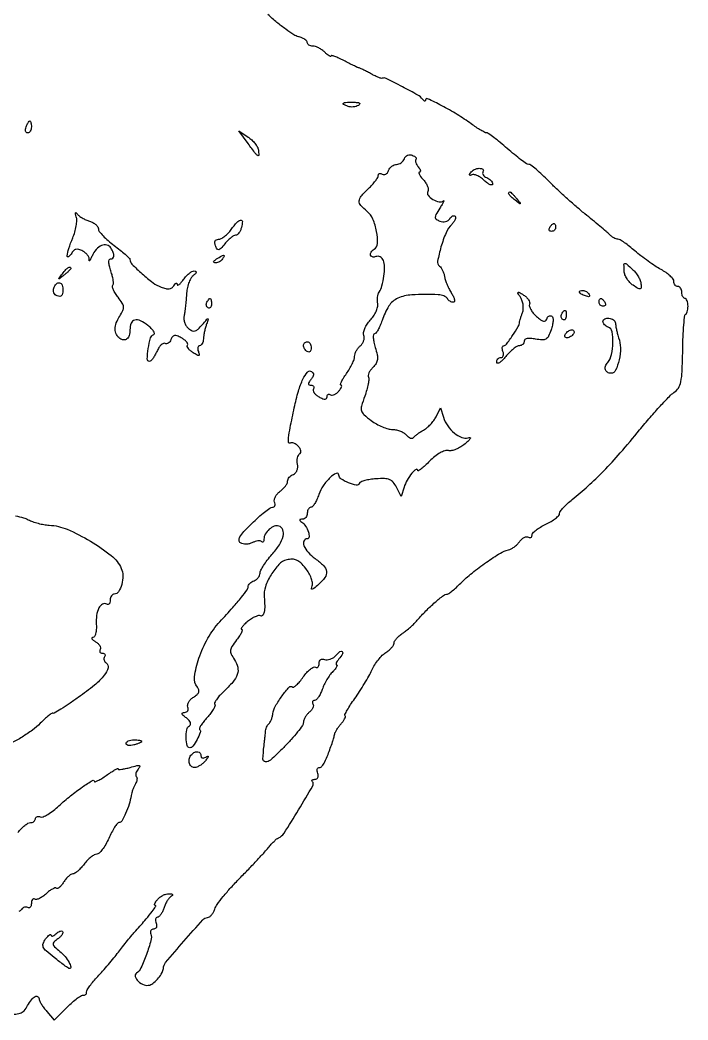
# Model space of a CAD drawing. Extents: x 0 to 363, y 0 to 441.
# Drawn here: x 193.1 to 362.6, y -0.1 to 253.6 of the extents above; entities that cross this region are included whole.
import ezdxf

# ---------------------------------------------------------------- set-up
doc = ezdxf.new("R2010")
doc.units = 0

msp = doc.modelspace()

# ---------------------------------------------------------------- linework, layer by layer
for points in [[(191.643881, 1.457819, 0.082815), (193.147614, 1.662814, 0.135795), (194.145906, 2.303647, 0.059766), (195.053674, 3.600291, -0.043595), (196.010024, 5.06468, -0.105417), (196.997771, 5.888364, -0.295299), (197.670856, 5.828123, -0.230785), (198, 5.15301, 0.119647), (198.111021, 4.695697, 0.020545), (198.556129, 3.913601, 0.021358), (199.168376, 3.020976, 0.017638), (199.893204, 2.123137), (201.786408, -0.059746), (205.079101, 3.220127, -0.015096), (206.39975, 4.458499, -0.021863), (207.643709, 5.4631, -0.018516), (208.703639, 6.186061, -0.218249), (209.185897, 6.25, 0.124097), (209.495835, 6.234175, 0.139528), (209.760857, 6.369861, 0.122361), (209.938358, 6.642665, 0.083524), (210, 7.009102, -0.137027), (210.155393, 7.565471, -0.018515), (210.828002, 8.588204, -0.020213), (211.739367, 9.76446, -0.015781), (212.81873, 10.967734, 0.009062), (214.074216, 12.330074, 0.005374), (215.523644, 13.996959, 0.005377), (216.934194, 15.691373, 0.009218), (218.06873, 17.138095, -0.005086), (219.145679, 18.535006, -0.003676), (220.373314, 20.070938, -0.003713), (221.561589, 21.513389, -0.008063), (222.5, 22.599373, 0.00401), (225.124239, 25.586998, 0.015631), (226.673469, 27.497102, 0.02222), (227.521584, 28.721581, 0.589997), (227.367768, 29, -0.409039), (227.239975, 29.125551, -0.104526), (227.300765, 29.440625, -0.050609), (227.564719, 29.923763, -0.022897), (228, 30.5, -0.056487), (228.596478, 31.072876, -0.043855), (229.357298, 31.554877, -0.045068), (230.158337, 31.881323, -0.076728), (230.872445, 31.984687, -0.02887), (231.526713, 31.940699, -0.214878), (231.786312, 31.782188, -0.356221), (231.766591, 31.55103, -0.054742), (231.384781, 31.234687, 0.079947), (230.907427, 30.796996, 0.030565), (230.390896, 30.054877, 0.029316), (229.918286, 29.165241, 0.031814), (229.567394, 28.25, -0.034224), (229.232407, 27.388677, -0.044982), (228.806751, 26.660938, -0.052214), (228.358851, 26.153828, -0.187912), (227.963997, 26, 0.199971), (227.669198, 25.877186, 0.14285), (227.496589, 25.559375, 0.093714), (227.483553, 25.07457, 0.051648), (227.638374, 24.5, -0.070671), (227.769835, 23.926409, -0.118837), (227.695237, 23.440625, -0.152637), (227.429882, 23.120337, -0.145001), (227.023655, 23, 0.1153), (226.605144, 22.902191, 0.144529), (226.313799, 22.632812, 0.131955), (226.199302, 22.227145, 0.088964), (226.278638, 21.75, -0.155893), (226.332732, 20.107895, -0.018517), (225.195108, 16.59755, -0.019292), (223.796029, 13.18428, -0.138763), (222.656675, 11.840751, 0.336757), (222.347145, 10.935477, 0.129862), (223.119006, 9.753442, 0.093951), (224.601464, 8.851278, 0.168814), (226.008929, 8.816276, 0.101651), (227.075224, 9.415823, 0.042416), (228.230554, 10.604446, 0.042236), (229.156203, 11.951698, 0.117973), (229.473888, 13.045315, -0.164141), (230.045993, 14.506327, -0.004209), (234.695296, 19.948122, -0.003671), (239.476567, 25.369021, -0.200804), (240.682612, 25.943198, 0.142453), (241.183603, 26.115358, 0.06136), (241.711745, 26.59428, 0.053751), (242.185197, 27.280024, 0.04742), (242.525354, 28.079884, -0.081099), (243.098884, 29.211267, -0.012222), (244.65339, 31.233106, -0.013443), (246.628353, 33.545821, -0.011252), (248.842742, 35.893568, 0.003199), (251.128616, 38.240207, 0.003487), (253.318888, 40.549697, 0.003271), (255.166963, 42.551883, 0.017189), (256.136453, 43.692501, -0.016191), (256.828747, 44.510297, -0.017493), (257.555513, 45.260037, -0.017262), (258.220475, 45.856866, -0.076233), (258.669299, 46.128818, 0.153844), (260.108133, 47.335534, 0.006114), (263.765726, 53.229681, 0.004002), (267.409742, 59.376108, 0.340446), (267.278306, 60.38836, -0.14892), (267.154997, 60.619691, -0.260406), (267.220472, 60.820331, -0.140262), (267.492832, 60.957709, -0.047149), (267.940322, 61, 0.127746), (268.389338, 61.116623, 0.158048), (268.682075, 61.431445, 0.128612), (268.769945, 61.915043, 0.07271), (268.638374, 62.5, -0.057534), (268.490837, 63.074287, -0.102393), (268.523655, 63.559375, -0.148441), (268.726051, 63.87769, -0.179314), (269.056136, 64, 0.227442), (269.712422, 64.31482, 0.050249), (270.410887, 65.390659, 0.029257), (271.245531, 67.27522, 0.006997), (272.402351, 70.5, 0.010278), (272.548153, 70.955354, 0.006218), (272.702935, 71.5, 0.006228), (272.843219, 72.044852, 0.010879), (272.943941, 72.5, -0.070172), (273.115302, 72.990441, -0.02172), (273.50452, 73.670713, -0.021248), (274.011133, 74.402382, -0.021869), (274.573441, 75.081152, 0.026256), (275.091221, 75.717447, 0.040687), (275.460719, 76.321151, 0.048433), (275.653771, 76.817243, 0.271308), (275.584581, 77.082085, -0.321551), (275.531278, 77.405834, -0.012166), (276.133577, 78.553282, -0.017887), (276.969966, 79.937671, -0.011149), (278.042984, 81.500934, 0.011545), (279.252269, 83.265715, 0.008619), (280.506217, 85.263928, 0.008723), (281.623019, 87.188768, 0.019569), (282.386751, 88.695417, -0.032968), (283.100032, 90.013773, -0.026419), (284.031007, 91.332624, -0.027141), (285.026568, 92.463682, -0.059197), (285.926167, 93.185963, 0.033212), (286.719846, 93.758164, 0.038336), (287.390812, 94.405765, 0.041848), (287.860021, 95.03225, 0.140714), (288, 95.519788, -0.140358), (288.142599, 96.017765, -0.037997), (288.633223, 96.685401, -0.035333), (289.330591, 97.389861, -0.030281), (290.155653, 98.029241, 0.019685), (291.097023, 98.727353, 0.012259), (292.146423, 99.614807, 0.012297), (293.139827, 100.54228, 0.021727), (293.905653, 101.361591, -0.018124), (296.083315, 103.725241, -0.018505), (298.411887, 105.907969, -0.013914), (300.541931, 107.659711, -0.166623), (301.534717, 108, 0.161539), (301.900579, 108.121369, 0.010863), (302.780781, 108.807813, 0.014726), (303.807398, 109.696524, 0.010454), (304.907221, 110.75, -0.027259), (307.784367, 113.326262, -0.01666), (311.434073, 116.057602, -0.014276), (314.972331, 118.378754, -0.086707), (317, 119.186426, 0.073021), (317.669275, 119.432145, 0.034564), (318.446661, 119.926865, 0.033327), (319.203379, 120.567449, 0.04017), (319.818422, 121.26673, -0.047221), (320.391688, 121.900305, -0.063617), (321.023209, 122.345357, -0.079692), (321.613982, 122.546251, -0.182567), (322.068422, 122.457713, 0.09241), (322.423934, 122.320118, 0.170915), (322.726349, 122.36693, 0.174679), (322.928337, 122.59137, 0.097034), (323, 122.957162, -0.196172), (323.211399, 123.475236, -0.032761), (324.028125, 124.206797, -0.031669), (325.159668, 124.983642, -0.023341), (326.5, 125.701391, 0.023015), (327.841002, 126.418377, 0.031219), (328.974541, 127.192927, 0.032115), (329.795208, 127.921551, 0.195435), (330.009074, 128.435212, -0.158332), (330.19556, 128.99313, -0.023692), (330.95255, 129.921594, -0.024659), (331.985974, 130.964788, -0.019021), (333.208165, 132, 0.018269), (337.196137, 135.367577, 0.015649), (341.145673, 139.190294, 0.013367), (345.390894, 143.805318, 0.00755), (350.299834, 149.611566, -0.006249), (352.997443, 152.819173, -0.007633), (355.602966, 155.748211, -0.006517), (357.857733, 158.142912, -0.052595), (359.01394, 159.111566, 0.106101), (360.120219, 160.25905, 0.087762), (360.752366, 161.838851, 0.041028), (361.077982, 164.461057, 0.006206), (361.232047, 169.75, -0.006002), (361.333915, 173.296748, -0.009966), (361.515238, 176.282813, -0.003934), (361.736683, 178.779941, -0.386276), (361.979028, 179, 0.272518), (362.207301, 179.134398, 0.054704), (362.397411, 179.5875, 0.043992), (362.528427, 180.233689, 0.028036), (362.571429, 181, 0.037431), (362.514011, 181.765916, 0.056229), (362.340625, 182.4125, 0.073811), (362.086681, 182.854291, 0.229337), (361.785714, 183, -0.183844), (361.485777, 183.114141, -0.090503), (361.230804, 183.440625, -0.070378), (361.058014, 183.926023, -0.050408), (361, 184.5, 0.064853), (360.925306, 185.073457, 0.082425), (360.70625, 185.559375, 0.098894), (360.381354, 185.884432, 0.148195), (360, 186, -0.126431), (359.618631, 186.098, -0.10077), (359.29375, 186.373825, -0.089848), (359.075366, 186.786423, -0.077049), (359, 187.272596, 0.16827), (358.79038, 187.877829, 0.038339), (358.045313, 188.688143, 0.035532), (356.994188, 189.537535, 0.028125), (355.75, 190.304429, -0.020413), (354.262857, 191.189738, -0.010311), (352.460194, 192.418789, -0.010223), (350.647602, 193.766856, -0.014974), (349.114491, 195.031833, 0.012683), (347.749563, 196.168588, 0.016809), (346.448549, 197.128101, 0.014193), (345.331633, 197.849474, 0.137119), (344.793062, 198, -0.09476), (344.345173, 198.085653, -0.033908), (343.755903, 198.367188, -0.032182), (343.135654, 198.77164, -0.032797), (342.576576, 199.25, 0.015725), (341.80251, 199.959454, 0.00249), (340.233387, 201.295781, 0.00276), (338.367141, 202.851635, 0.002411), (336.398005, 204.459041, -0.008547), (334.215454, 206.28574, -0.005195), (331.695294, 208.515583, -0.005204), (329.240971, 210.779899, -0.009154), (327.266825, 212.709041, 0.009629), (325.581362, 214.352955, 0.013774), (324.01981, 215.739531, 0.00961), (322.681112, 216.82065, 0.166548), (322.157615, 217, -0.151384), (321.62258, 217.165791, -0.008696), (320.204045, 218.175, -0.012617), (318.541949, 219.467601, -0.008891), (316.73734, 221, 0.007644), (314.941626, 222.53257, 0.011093), (313.307024, 223.825, 0.006899), (311.910414, 224.84981, 0.15606), (311.440941, 225, -0.121857), (310.994172, 225.110525, -0.011509), (310.000751, 225.663669, -0.014191), (308.834418, 226.39401, -0.010708), (307.594391, 227.259298, 0.020003), (304.013762, 229.660156, 0.017488), (300.091293, 231.883607, 0.010265), (296.526336, 233.650684, 0.543593), (295.984687, 233.313985, -0.144192), (295.915206, 233.093453, -0.315451), (295.758058, 233.032858, -0.136884), (295.519096, 233.168158, -0.037492), (295.234687, 233.5, 0.106801), (294.032188, 234.564012, 0.00772), (290.105922, 236.689288, 0.005192), (286.001424, 238.775848, 0.201973), (285, 238.837357, -0.167094), (284.682558, 238.835417, -0.014464), (283.9125, 239.119956, -0.01779), (282.994042, 239.528402, -0.012861), (282, 240.045585, 0.005638), (281.006018, 240.581123, 0.007437), (280.0875, 241.045435, 0.005565), (279.310996, 241.412931, 0.069467), (279, 241.50648, -0.070477), (278.674079, 241.605234, -0.00375), (277.692188, 242.070403, -0.005827), (276.531379, 242.64781, -0.004207), (275.25, 243.317596, 0.013472), (274.003015, 243.940262, 0.024938), (272.954687, 244.366666, 0.026428), (272.175931, 244.593639, 0.483534), (272, 244.454252, -0.485289), (271.873121, 244.354313, -0.079811), (271.538393, 244.494151, -0.039719), (271.032366, 244.866529, -0.017901), (270.428571, 245.428571, 0.040215), (269.721837, 246.029925, 0.035542), (268.899107, 246.538393, 0.037263), (268.088072, 246.888988, 0.083576), (267.428571, 247, -0.060524), (266.882276, 247.066371, -0.079205), (266.419643, 247.261905, -0.097239), (266.109886, 247.551535, -0.157559), (266, 247.891592, 0.194794), (265.844792, 248.274864, 0.055179), (265.339063, 248.69312, 0.046751), (264.611356, 249.078778, 0.034897), (263.75, 249.368176, -0.078704), (262.551583, 249.891112, -0.014391), (260.545312, 251.255779, -0.015157), (258.270702, 253.008054, -0.013257), (256, 254.972581, 0.006295)], [(192.00932, 127.846062, -0.017264), (193.976939, 127.363411, -0.056448), (195.215597, 126.857368, 0.039394), (196.306346, 126.367814, 0.021422), (197.710207, 125.933099, 0.02122), (199.184578, 125.611099, 0.03137), (200.5, 125.465991, -0.089599), (205.077614, 124.414096, -0.033787), (210.951597, 121.414499, -0.032953), (216.267608, 117.733999, -0.117368), (218.807088, 114.5, -0.108686), (219.212785, 112.64655, -0.066479), (218.912946, 110.418914, -0.073611), (218.114014, 108.598257, -0.258094), (217.032224, 108, 0.149156), (216.638578, 107.879899, 0.098746), (216.303216, 107.542039, 0.082094), (216.077074, 107.037019, 0.064387), (216, 106.440983, -0.057307), (215.935851, 105.88313, -0.123371), (215.739534, 105.500904, -0.190638), (215.449263, 105.351971, -0.164171), (215.113307, 105.429973, 0.275938), (214.067759, 105.445761, 0.144599), (213.139643, 104.469676, 0.083977), (212.546042, 102.587084, 0.051108), (212.462444, 100.25, -0.031524), (212.466631, 98.99866, -0.050161), (212.296303, 97.942664, -0.066079), (211.993502, 97.210445, -0.260354), (211.589235, 96.969591, 0.211414), (211.354964, 96.857981, 0.331517), (211.340204, 96.645244, 0.092871), (211.658022, 96.30828, 0.025557), (212.271032, 95.908131, -0.051962), (212.905833, 95.444276, -0.073147), (213.351434, 94.904255, -0.094539), (213.547606, 94.375621, -0.182072), (213.462015, 93.93854, 0.096373), (213.326685, 93.580549, 0.17417), (213.380778, 93.275696, 0.171456), (213.617714, 93.071756, 0.093039), (214, 93, -0.092039), (214.382769, 92.928939, -0.170591), (214.620609, 92.726548, -0.174978), (214.676067, 92.424129, -0.09743), (214.542705, 92.069098, 0.108667), (214.401318, 91.665673, 0.099725), (214.435715, 91.226649, 0.095414), (214.641072, 90.81959, 0.090177), (214.986392, 90.50841, -0.334142), (215.466817, 89.278043, -0.102505), (214.492206, 87.392136, -0.051001), (211.978708, 84.867549, -0.017868), (207.897752, 81.765491, -0.0056), (205.54882, 80.148066, -0.008946), (203.502622, 78.825149, -0.003467), (201.741704, 77.747692, -0.274419), (201.429192, 77.745655, 0.296822), (201.153047, 77.732407, 0.01218), (200.323349, 77.10248, 0.017792), (199.3407, 76.25903, 0.011282), (198.254546, 75.211158, -0.037888), (196.252662, 73.475511, -0.022116), (193.619641, 71.696034, -0.021726), (190.97086, 70.226037, -0.063279)], [(192.597276, 47.5, -0.02965), (193.408796, 48.456844, -0.033942), (194.294109, 49.265625, -0.036208), (195.126249, 49.834936, -0.132677), (195.737349, 50, 0.075133), (196.219774, 50.072903, 0.088834), (196.629096, 50.284531, 0.100697), (196.902725, 50.599228, 0.129463), (197, 50.968615, -0.148468), (197.100401, 51.299286, -0.150865), (197.367188, 51.515805, -0.116166), (197.771956, 51.577392, -0.06925), (198.25, 51.471205, 0.19234), (198.946368, 51.487349, 0.032296), (200.160937, 52.100935, 0.031325), (201.568306, 53.053452, 0.023238), (203, 54.269388, -0.017808), (205.918504, 56.803108, -0.019299), (208.93477, 59.052299, -0.014601), (211.524616, 60.723075, -0.584084), (212, 60.454959, 0.527869), (212.165322, 60.341999, 0.025908), (212.88125, 60.664966, 0.023492), (213.848647, 61.222156, 0.012311), (215, 62, -0.010368), (216.151208, 62.784277, -0.019394), (217.11875, 63.362311, -0.017964), (217.855477, 63.730831, -0.545877), (218, 63.6379, 0.423481), (218.155592, 63.487139, 0.023272), (218.90612, 63.545855, 0.024626), (219.901591, 63.720685, 0.014052), (221.084663, 64.024281, -0.008617), (222.718438, 64.462515, -0.112229), (223.343124, 64.475828, -0.484087), (223.474445, 64.215312, -0.064579), (223.093338, 63.612466, 0.047148), (222.725251, 63.072695, 0.063347), (222.507164, 62.523083, 0.079204), (222.46271, 62.047195, 0.182089), (222.608811, 61.724522, -0.15675), (222.774802, 61.401299, -0.070942), (222.785301, 60.920073, -0.060012), (222.649386, 60.36399, -0.049569), (222.379066, 59.816531, 0.032693), (222.046076, 59.195753, 0.018989), (221.725108, 58.412713, 0.018929), (221.461914, 57.599989, 0.030136), (221.306009, 56.886322, -0.037284), (220.787013, 54.663309, -0.029446), (219.910247, 52.353377, -0.023561), (218.928249, 50.414199, -0.270022), (218.217199, 50, 0.231783), (217.801083, 49.796152, 0.020975), (217.110976, 48.825, 0.023816), (216.356718, 47.532481, 0.016278), (215.6201, 46, -0.025147), (214.850125, 44.468277, -0.033951), (213.995486, 43.175, -0.036089), (213.176048, 42.248163, -0.196127), (212.567725, 42, 0.131194), (211.94659, 41.834168, 0.036704), (211.106879, 41.265625, 0.034339), (210.21609, 40.456823, 0.030216), (209.402724, 39.5, -0.024134), (208.608975, 38.542921, -0.029663), (207.776552, 37.734375, -0.030554), (207.015971, 37.155636, -0.148416), (206.503198, 37, 0.143037), (206.02143, 36.8593, 0.041073), (205.396573, 36.383895, 0.037706), (204.747848, 35.70534, 0.032337), (204.171259, 34.902621, -0.028478), (203.630401, 34.137259, -0.04935), (203.088397, 33.579139, -0.070043), (202.624395, 33.287217, -0.311285), (202.324263, 33.342404, 0.277412), (201.984713, 33.427005, 0.04758), (201.344176, 33.162121, 0.040081), (200.564662, 32.665413, 0.025651), (199.742107, 31.974363, -0.032332), (198.896945, 31.283356, -0.043906), (198.048566, 30.782867, -0.051113), (197.313576, 30.520313, -0.201287), (196.848556, 30.593597, 0.183157), (196.52742, 30.655783, 0.18711), (196.249263, 30.488683, 0.113308), (196.060995, 30.082724, 0.052194), (196, 29.5, -0.058083), (195.932583, 28.921598, -0.124827), (195.726548, 28.526266, -0.19093), (195.421868, 28.373537, -0.161617), (195.069098, 28.457295, 0.110145), (194.665018, 28.597587, 0.099917), (194.224179, 28.560288, 0.094986), (193.814355, 28.350569, 0.088941), (193.5, 28, -0.082063), (193.191085, 27.645885, -0.092249), (192.796119, 27.427168, -0.100657)]]:
    msp.add_lwpolyline(points, format="xyb")
for points in [[(278.947447, 231.96752, -0.066101), (278.364141, 231.705937, -0.046809), (277.659452, 231.566019, -0.047086), (276.946922, 231.560068, -0.07028), (276.340684, 231.699509, -0.023219), (275.171765, 232.211506, -0.542971), (275.136661, 232.511029, -0.166274), (275.680667, 232.717702, -0.008384), (277.606763, 232.75, -0.018654), (278.679622, 232.709959, -0.113913), (279.205716, 232.546379, -0.420138), (279.269943, 232.29166, -0.117722)], [(196, 226.5, -0.062722), (195.92777, 225.926468, -0.08088), (195.715469, 225.440625, -0.098158), (195.400789, 225.115494, -0.152681), (195.031385, 225, -0.184534), (194.710807, 225.122486, -0.147206), (194.516384, 225.440625, -0.100118), (194.488865, 225.925634, -0.055937), (194.638374, 226.5, -0.02136), (194.887494, 227.074558, -0.030395), (195.160341, 227.559375, -0.030693), (195.420671, 227.912889, -0.222225), (195.606989, 228, -0.289661), (195.758929, 227.903916, -0.046727), (195.884553, 227.559375, -0.039339), (195.971531, 227.074824, -0.024748)], [(253.575728, 220.684989, -0.02636), (253.699097, 219.362557, -0.5973), (253.438364, 219.208298, -0.09552), (252.866509, 219.723244, -0.003005), (250.980339, 222.25), (248.584561, 225.5), (250.956493, 223.934989, -0.039985), (251.882366, 223.211708, -0.037358), (252.704315, 222.334734, -0.039582), (253.313891, 221.442222, -0.093866)], [(293.551804, 218.218471, 0.201572), (293.428293, 217.915922, 0.07243), (293.501517, 217.446799, 0.057383), (293.744032, 216.894996, 0.041023), (294.131121, 216.342009, -0.032815), (294.504864, 215.826296, -0.079152), (294.689349, 215.394215, -0.177375), (294.660316, 215.12013, -0.285975), (294.467457, 215, 0.438141), (294.318809, 214.838797, 0.096686), (294.433324, 214.43101, 0.046451), (294.823863, 213.807231, 0.020841), (295.442974, 213.063013, -0.041115), (296.067631, 212.247057, -0.051611), (296.497115, 211.397495, -0.060798), (296.685359, 210.639728, -0.170529), (296.569953, 210.113187, 0.31962), (296.632614, 209.152642, 0.08861), (297.844897, 208.110272, 0.080369), (299.429656, 207.490076, 0.244063), (300.512227, 207.785184, -0.618425), (300.606246, 207.749493, -0.136235), (300.566326, 207.517683, -0.02394), (300.204101, 206.837282, -0.007849), (299.607825, 205.870759, 0.011126), (298.615904, 204.23909, 0.133788), (298.429893, 203.534114, 0.256419), (298.698885, 203.053269, 0.048118), (299.634165, 202.58689, 0.073953), (300.349751, 202.427794, 0.077272), (301.06946, 202.487743, 0.08365), (301.688783, 202.752699, 0.111979), (302.115677, 203.18717, -0.055255), (302.456837, 203.623163, -0.088688), (302.840264, 203.896615, -0.123431), (303.202472, 203.9689, -0.186301), (303.493246, 203.840087, -0.221627), (303.616253, 203.502264, -0.076963), (303.489601, 202.986128, -0.058525), (303.15039, 202.381361, -0.039349), (302.635487, 201.778344, 0.09565), (301.197135, 199.651709, 0.030623), (299.90924, 196.042247, 0.024538), (299.057531, 192.44418, 0.29021), (299.568163, 191.171399, -0.091016), (299.949233, 190.774382, -0.035614), (300.322917, 190.109723, -0.033783), (300.634354, 189.314885, -0.03573), (300.829001, 188.5, 0.039205), (301.057147, 187.57337, 0.018867), (301.485548, 186.426563, 0.018578), (302.02498, 185.257729, 0.025268), (302.602054, 184.25, -0.028957), (303.088295, 183.386182, -0.061227), (303.33873, 182.660937, -0.118387), (303.326668, 182.18781, -0.339631), (303.08207, 182, -0.083175), (302.67049, 182.068944, -0.053445), (302.231224, 182.275058, -0.05209), (301.832162, 182.578175, -0.065979), (301.539327, 182.936368, 0.104474), (301.193214, 183.299238, 0.049068), (300.622336, 183.613172, 0.045652), (299.935117, 183.835949, 0.047978), (299.23031, 183.925484, 0.018156), (292.48238, 183.88613, 0.097296), (288.923552, 183.029843, 0.146514), (286.691077, 181.067619, 0.060073), (284.960093, 177.379081, -0.020714), (284.472563, 176.084622, -0.030122), (283.929011, 174.992605, -0.030203), (283.402607, 174.193437, -0.236241), (283.016049, 174, 0.377465), (282.763963, 173.778073, 0.048033), (282.739569, 172.993532, 0.037326), (282.894857, 171.887797, 0.020913), (283.238755, 170.573726, -0.022939), (283.717314, 168.714383, -0.081212), (283.771309, 167.487313, -0.108041), (283.429973, 166.501537, -0.059272), (282.635963, 165.493106, 0.037439), (282.039631, 164.800095, 0.049765), (281.615162, 164.085935, 0.059494), (281.407277, 163.454323, 0.190426), (281.484018, 163.025859, -0.166599), (281.604823, 162.494147, -0.019837), (281.426001, 161.281643, -0.021928), (281.082573, 159.814522, -0.01635), (280.581015, 158.22962, 0.015339), (279.760748, 155.655705, 0.134421), (279.748186, 154.469739, 0.149952), (280.346651, 153.503046, 0.020537), (282.216385, 151.998141, 0.032398), (283.553368, 151.137653, 0.028049), (285.055042, 150.410391, 0.029056), (286.493863, 149.906552, 0.069797), (287.609875, 149.75, -0.053024), (288.597302, 149.644991, -0.042732), (289.618234, 149.332189, -0.044259), (290.520158, 148.872703, -0.079776), (291.143025, 148.327666, 0.050916), (291.638092, 147.841499, 0.083924), (292.14951, 147.557359, 0.120672), (292.593836, 147.513008, 0.201267), (292.911729, 147.702666, -0.059541), (293.267981, 148.081576, -0.016293), (293.914695, 148.588366, -0.016232), (294.691191, 149.119187, -0.016263), (295.5, 149.598156, 0.050149), (296.349426, 150.182215, 0.028909), (297.249563, 151.038378, 0.028638), (298.062155, 152.012236, 0.042219), (298.647449, 152.958947), (299.794898, 155.221581), (300.540496, 152.860791, 0.073893), (301.611655, 150.662607, 0.069757), (303.29345, 148.821608, 0.079296), (305.176011, 147.710954, 0.172319), (306.830989, 147.65555, -0.135838), (307.256376, 147.671637, -0.490919), (307.351705, 147.461485, -0.082065), (306.945378, 146.927674, -0.014414), (306, 146.085736, -0.039575), (304.915705, 145.312216, -0.03998), (303.726659, 144.722175, -0.043092), (302.610605, 144.383558, -0.110523), (301.771604, 144.39338, 0.140639), (300.881285, 144.35098, 0.046797), (299.67773, 143.812697, 0.040588), (298.342475, 142.908549, 0.030093), (297.021604, 141.710893, -0.011583), (295.861404, 140.577941, -0.023409), (294.887596, 139.751801, -0.030625), (294.185272, 139.275938, -0.580913), (294, 139.381591, 0.607033), (293.572441, 139.60399, 0.069857), (292.542072, 138.642192, 0.038449), (291.309539, 136.853903, 0.054871), (290.529381, 135.09257), (289.794898, 132.778419), (288.600329, 135.139209, 0.058627), (287.799679, 136.346568, 0.121056), (286.888423, 137.007051, 0.090392), (285.594333, 137.277396, 0.023309), (283.45288, 137.23251, 0.021404), (281.915789, 137.062171, 0.030137), (280.568292, 136.770132, 0.030359), (279.536795, 136.411763, 0.215323), (279.183858, 136.034084, -0.379386), (278.430717, 135.604664, -0.045944), (276.451158, 136.214509, -0.043511), (274.527703, 137.210106, -0.256992), (274, 138.168989, 0.539977), (273.347627, 138.596931, 0.089949), (271.826642, 137.580572, 0.048802), (270.014049, 135.44932, 0.072244), (268.920136, 133.258009, -0.023914), (268.441021, 132.010147, -0.033921), (267.889779, 130.95704, -0.03606), (267.345724, 130.198386, -0.222721), (266.922448, 130, 0.1597), (266.570607, 129.884681, 0.096799), (266.270969, 129.559375, 0.078472), (266.068618, 129.073643, 0.059596), (266, 128.5, -0.081749), (265.905509, 127.92593, -0.09112), (265.632812, 127.436127, -0.099323), (265.226808, 127.105752, -0.118755), (264.75, 126.984687, 0.036288), (264.237678, 126.941141, 0.30431), (264.075933, 126.791018, 0.275212), (264.145846, 126.569176, 0.032002), (264.572942, 126.234687, -0.099442), (265.562494, 125.218567, -0.063975), (266.274493, 123.729993, -0.088918), (266.453664, 122.467722, -0.403602), (265.968615, 122, 0.303543), (265.14697, 121.450566, 0.19696), (265.143373, 120.266269, 0.089345), (266.208595, 118.58268, 0.052468), (268, 117, -0.041679), (270.112335, 115.213263, -0.166551), (270.847051, 113.712761, -0.189658), (270.461673, 112.201007, -0.056503), (268.830435, 110.404988, -0.007793), (267.674016, 109.421084, -0.125122), (267.21359, 109.20408, -0.527701), (267.044191, 109.371539, -0.04205), (267.240227, 110.096711, 0.131568), (267.310565, 110.908414, 0.04626), (266.998696, 112.045676, 0.041727), (266.402645, 113.30033, 0.036572), (265.582852, 114.498554, 0.029953), (264.334468, 115.885061, 0.088628), (263.281964, 116.606799, 0.108752), (262.175352, 116.83994, 0.059293), (260.792142, 116.662679, 0.142224), (258.791155, 115.49441, 0.053472), (256.800556, 112.891847, 0.053102), (255.362911, 109.838087, 0.109005), (255.05649, 107.225245, -0.021222), (255.18575, 104.998158, -0.053002), (255.038866, 103.377159, -0.116296), (254.65496, 102.535239, -0.383555), (254.104164, 102.435623, 0.196576), (253.602728, 102.519311, 0.046513), (252.779945, 102.25049, 0.040973), (251.821164, 101.738291, 0.03053), (250.854164, 101.027909, 0.016949), (250.006759, 100.271799, 0.038406), (249.433169, 99.632918, 0.080751), (249.203985, 99.20702, 0.502598), (249.32258, 99.033269, -0.459366), (249.485572, 98.827175, -0.062037), (249.290437, 98.230354, -0.038), (248.801229, 97.367717, -0.01867), (248.058043, 96.34666, 0.020477), (246.885001, 94.722735, 0.119741), (246.530046, 93.73897, 0.140749), (246.696147, 92.781281, 0.032173), (247.515192, 91.336469, -0.088863), (248.338186, 89.404892, -0.141796), (248.238099, 87.625697, -0.094764), (247.1058, 85.67924, -0.025748), (244.622643, 83.10464, 0.022505), (243.674217, 82.133962, 0.033681), (242.946253, 81.198822, 0.035889), (242.490133, 80.406575, 0.256463), (242.512085, 79.980447, -0.241488), (242.54679, 79.545766, -0.033757), (242.132168, 78.712507, -0.032414), (241.46375, 77.722817, -0.022152), (240.586212, 76.687525, 0.018104), (239.709768, 75.670327, 0.0291), (239.047785, 74.736792, 0.028876), (238.629681, 73.973086, 0.317177), (238.685968, 73.647365, -0.29707), (238.850371, 72.867879, -0.031104), (238.03049, 71.08889, -0.031796), (236.984867, 69.41222, -0.241966), (236.182924, 69, -0.351075), (235.486416, 69.557804, -0.050252), (235.252063, 71.503839, -0.048162), (235.410718, 73.565063, -0.214228), (236.075144, 74.546442, 0.175782), (236.366089, 74.914273, 0.172616), (236.356335, 75.386326, 0.100891), (236.000507, 75.949339, 0.039359), (235.309841, 76.564197, -0.019502), (234.53346, 77.202, -0.133807), (234.265822, 77.612251, -0.385755), (234.379074, 77.862937, -0.096979), (234.856989, 77.968197, 0.106452), (235.334829, 78.082874, 0.14157), (235.666369, 78.378927, 0.136631), (235.796075, 78.815117, 0.096261), (235.706768, 79.321766, -0.145676), (235.660611, 79.919314, -0.077509), (235.929071, 80.617804, -0.066322), (236.45777, 81.307394, -0.056561), (237.175794, 81.877712, 0.03959), (238.040553, 82.518058, 0.121383), (238.456828, 83.110261, 0.169569), (238.47772, 83.704211, 0.0983), (238.133578, 84.339048, -0.210813), (237.373728, 87.009804, -0.047788), (238.491593, 91.702403, -0.046344), (240.769221, 96.775573, -0.057167), (243.816864, 100.965908, 0.004201), (247.108449, 104.609959, 0.0124), (249.286121, 107.187941, 0.0122), (250.729954, 109.078477, 0.158257), (251, 109.910295, -0.140779), (251.108364, 110.287541, -0.060686), (251.440625, 110.697861, -0.053328), (251.926183, 111.07654, -0.047383), (252.5, 111.361626, 0.072089), (253.073443, 111.68264, 0.063852), (253.559375, 112.165084, 0.066857), (253.888186, 112.728918, 0.09893), (254, 113.288507, -0.12087), (254.177615, 114.012509, -0.021466), (254.88125, 115.229909, -0.022118), (255.851449, 116.614432, -0.018344), (257, 118, 0.03808), (258.90485, 120.491712, 0.08482), (259.847571, 122.676593, 0.149832), (259.751807, 124.288347, 0.226837), (258.758929, 125.247024, 0.177716), (257.604779, 125.212379, 0.08647), (256.333439, 124.425409, 0.081971), (255.342744, 123.20138, 0.129937), (255, 121.904762, -0.05064), (254.956128, 121.472693, -0.151927), (254.814502, 121.215855, -0.259892), (254.60782, 121.161586, -0.134208), (254.368517, 121.29815, 0.165208), (254.006777, 121.476446, 0.061172), (253.431265, 121.481216, 0.052169), (252.751208, 121.330465, 0.042277), (252.064635, 121.034592, -0.064242), (251.325452, 120.75375, -0.053217), (250.489763, 120.645814, -0.055239), (249.687961, 120.71676, -0.088972), (249.051844, 120.967958, -0.252034), (248.682888, 121.607247, -0.139117), (248.909342, 122.506074, -0.056151), (249.889338, 123.834889, -0.011941), (251.896126, 125.898183, -0.011828), (253.576746, 127.46933, -0.016245), (255.164863, 128.795091, -0.012932), (256.528771, 129.804771, -0.15405), (257.147389, 130, 0.145093), (257.511362, 130.107892, 0.152636), (257.749079, 130.395032, 0.118789), (257.815839, 130.830548, 0.070628), (257.697933, 131.34479, -0.138917), (257.642092, 131.961234, -0.071991), (257.894262, 132.698739, -0.062722), (258.399255, 133.439304, -0.055687), (259.090945, 134.065549, 0.036867), (259.821443, 134.678624, 0.038995), (260.439215, 135.381676, 0.042215), (260.868086, 136.067884, 0.119111), (261, 136.61377, -0.108759), (261.107803, 137.103512, -0.066377), (261.426573, 137.605365, -0.061712), (261.896944, 138.042751, -0.064942), (262.452162, 138.343269, 0.118356), (262.987308, 138.710975, 0.086125), (263.373172, 139.324625, 0.077205), (263.558904, 140.099009, 0.067991), (263.513629, 140.92923, -0.046022), (263.43292, 141.747842, -0.052573), (263.510471, 142.53059, -0.060048), (263.723615, 143.165779, -0.14437), (264.051511, 143.531836, 0.168151), (264.319127, 143.860054, 0.128703), (264.36329, 144.324243, 0.092892), (264.16355, 144.877614, 0.053606), (263.740044, 145.447904, 0.050886), (263.20216, 145.922762, 0.06207), (262.612539, 146.243022, 0.07378), (262.062671, 146.369628, 0.157418), (261.643067, 146.269934, -0.542889), (261.250321, 146.459263, -0.060904), (261.244053, 147.662493, -0.020454), (261.643931, 150.182783, -0.002998), (262.693544, 155.25, -0.017321), (263.750992, 159.481502, -0.040408), (264.901391, 162.535076, -0.064149), (266.035784, 164.308054, -0.372714), (267.046686, 164.471147, -0.109582), (267.435071, 164.093131, -0.161147), (267.557015, 163.636734, -0.115948), (267.392114, 163.082774, -0.043161), (266.926114, 162.410972, 0.0201), (266.380036, 161.696402, 0.156189), (266.256587, 161.300778, 0.32945), (266.426366, 161.074601, 0.072722), (266.936572, 161, -0.087894), (267.343184, 160.927966, -0.16675), (267.598541, 160.720988, -0.178278), (267.663178, 160.412212, -0.102122), (267.531009, 160.050173, 0.202545), (267.461921, 159.604787, 0.092842), (267.71215, 159.060535, 0.0693), (268.238813, 158.500252, 0.046669), (268.971992, 158.01499, 0.021644), (269.937014, 157.551072, 0.102657), (270.534626, 157.429783, 0.242155), (270.865774, 157.601982, 0.155257), (271, 158.023833, -0.088814), (271.067344, 158.399975, -0.167639), (271.260466, 158.635636, -0.177554), (271.548674, 158.694253, -0.101036), (271.886693, 158.570027, 0.165938), (272.317852, 158.471484, 0.078442), (272.875922, 158.620389, 0.064546), (273.470716, 158.981976, 0.050777), (274.009138, 159.51101, 0.026066), (274.435627, 160.083108, 0.059441), (274.679042, 160.562609, 0.130203), (274.707466, 160.870522, 0.366134), (274.554351, 161, -0.501505), (274.417601, 161.183249, -0.038587), (274.67416, 161.853159, -0.02911), (275.18703, 162.789545, -0.014873), (275.931906, 163.90437, 0.021622), (276.72349, 165.124425, 0.022742), (277.392497, 166.38833, 0.02313), (277.866691, 167.525411, 0.087434), (278, 168.281926, -0.079672), (278.104425, 168.933109, -0.044268), (278.423164, 169.673558, -0.042749), (278.889322, 170.384421, -0.053103), (279.440559, 170.950668, 0.074046), (279.948765, 171.518263, 0.066754), (280.291376, 172.229125, 0.070019), (280.423073, 172.969676, 0.10099), (280.314045, 173.623994, -0.141601), (280.251549, 174.356824, -0.052176), (280.56168, 175.357571, -0.046463), (281.151059, 176.442523, -0.040948), (281.953373, 177.450368, 0.041722), (282.775026, 178.485786, 0.040571), (283.42207, 179.652659, 0.043499), (283.816263, 180.773228, 0.10403), (283.854845, 181.649487, -0.03912), (283.787695, 182.436538, -0.033069), (283.837141, 183.270745, -0.034373), (283.986024, 184.028384, -0.074781), (284.222774, 184.570073, 0.076794), (284.929728, 186.205409, 0.02995), (285.407772, 188.627467, 0.029345), (285.592803, 191.047459, 0.096307), (285.315916, 192.619119, 0.090485), (284.992578, 193.150202, 0.095517), (284.507809, 193.521006, 0.099675), (283.937994, 193.674925, 0.108305), (283.370958, 193.588855, -0.140582), (282.496346, 193.512506, -0.29878), (282.030834, 193.966554, -0.211169), (282.189306, 194.752222, -0.100831), (282.955318, 195.472385, 0.251414), (283.805639, 196.941771, 0.054057), (283.574455, 199.976938, 0.053528), (282.635764, 203.111306, 0.123675), (281.170099, 205.063346, -0.038597), (279.564399, 206.582815, -0.201592), (279.169256, 207.707095, -0.165197), (279.662474, 208.916217, -0.024269), (281.517277, 210.85496, 0.018659), (282.467875, 211.826531, 0.023376), (283.2707, 212.798405, 0.022525), (283.855672, 213.655949, 0.139291), (284, 214.163977, -0.126963), (284.080717, 214.476727, -0.189081), (284.295825, 214.65495, -0.147368), (284.621738, 214.663267, -0.071737), (285.007063, 214.495635, 0.148943), (285.437686, 214.382065, 0.123594), (285.894529, 214.515309, 0.099723), (286.309425, 214.885502, 0.069381), (286.614052, 215.436618, -0.072863), (286.949836, 216.034287, -0.064045), (287.456166, 216.540757, -0.066865), (288.049013, 216.883425, -0.097951), (288.638374, 217, 0.09086), (289.224111, 217.107326, 0.066681), (289.806319, 217.422077, 0.065304), (290.296877, 217.887579, 0.078855), (290.614144, 218.436858, -0.100709), (290.93613, 218.942368, -0.098323), (291.432535, 219.287022, -0.097542), (292.026459, 219.417595, -0.097392), (292.625887, 219.313319, -0.042969), (293.147282, 219.05998, -0.082845), (293.500277, 218.760544, -0.138568), (293.633503, 218.467434, -0.238532)], [(310.564761, 215.104785, 0.160704), (310.472387, 214.718783, 0.122111), (310.612949, 214.304103, 0.094924), (310.975437, 213.922037, 0.064087), (311.505744, 213.63617, -0.057871), (312.077156, 213.337218, -0.05891), (312.561062, 212.916793, -0.065005), (312.88986, 212.444316, -0.120109), (313, 211.99243, -0.37013), (312.807917, 211.768498, -0.141536), (312.368013, 211.825287, -0.059974), (311.675537, 212.230458, -0.025212), (310.848556, 212.926464, 0.036346), (309.951286, 213.648149, 0.047821), (309.034449, 214.15995, 0.056409), (308.229244, 214.409796, 0.187591), (307.694048, 214.310911, -0.050573), (307.345141, 214.141287, -0.372374), (307.185133, 214.201785, -0.235618), (307.177741, 214.421764, -0.031102), (307.404508, 214.845492, -0.080909), (307.788159, 215.287318, -0.053435), (308.349061, 215.660863, -0.052405), (308.991345, 215.914456, -0.067936), (309.618034, 216, -0.060644), (310.152501, 215.934936, -0.129507), (310.514885, 215.737031, -0.191514), (310.650913, 215.444232, -0.153704)], [(319.127555, 208.25, -0.001576), (320.00764, 207.120493, -0.377591), (320, 207, -0.377591), (319.879507, 206.99236, -0.001576), (318.75, 207.872445, -0.017685), (317.693241, 208.76332, -0.065617), (317.130484, 209.426111, -0.241985), (317.09305, 209.806605, -0.307699), (317.377555, 210, -0.184603), (317.589861, 209.91885, -0.013803), (318.047359, 209.485938, -0.017649), (318.574319, 208.920402, -0.012436)], [(210.75, 202.567394, -0.047097), (211.610771, 202.206888, -0.055445), (212.339063, 201.707006, -0.064359), (212.836764, 201.150815, -0.151498), (213, 200.62444, 0.168054), (213.224728, 199.974704, 0.023538), (214.168056, 198.883974, 0.024727), (215.453622, 197.659099, 0.018708), (216.976362, 196.441827, -0.009038), (218.501721, 195.270079, -0.013381), (219.791612, 194.183906, -0.008503), (220.815713, 193.24196, -0.195343), (220.976362, 192.886364, 0.188501), (221.507027, 191.669181, 0.015376), (224.082649, 189.239322, 0.020871), (226.860523, 186.97545, 0.069595), (228.917031, 185.843689, 0.033831), (230.081361, 185.487986, 0.085709), (230.961708, 185.436996, 0.118544), (231.631773, 185.680929, 0.105466), (232.151719, 186.211246, -0.03202), (232.468665, 186.646505, -0.129348), (232.733686, 186.835755, -0.350854), (232.906635, 186.779969, -0.143004), (232.984687, 186.527494, 0.419126), (233.140686, 186.378843, 0.161198), (233.452784, 186.493522, 0.052422), (233.956443, 186.988326, 0.019629), (234.556704, 187.777494, -0.033727), (235.240426, 188.625692, -0.038081), (236.006657, 189.337797, -0.041421), (236.741644, 189.829785, -0.13423), (237.306704, 189.968197, -0.116191), (237.696089, 189.865449, -0.343103), (237.801862, 189.628864, -0.136569), (237.589151, 189.250426, -0.0263), (237, 188.718197, 0.099284), (236.411763, 188.006607, 0.038306), (235.891429, 186.82972, 0.036039), (235.507348, 185.429229, 0.036968), (235.332523, 184, -0.008184), (235.236977, 182.513382, -0.006864), (235.088259, 180.940625, -0.006936), (234.912681, 179.507164, -0.018874), (234.736168, 178.5, 0.079408), (234.691079, 177.646124, 0.061199), (234.902203, 176.736124, 0.061571), (235.325114, 175.910132, 0.083076), (235.903646, 175.303828, 0.067021), (236.803508, 174.801402, 0.166083), (237.547953, 174.76697, 0.120234), (238.315061, 175.208495, 0.027759), (239.343087, 176.303828, -0.002515), (240.517996, 177.689602, -0.173433), (240.779735, 177.839144, -0.570781), (240.881391, 177.720662, -0.006284), (240.448535, 176.5, 0.020922), (240.160864, 175.606571, 0.014402), (239.907094, 174.573438, 0.014544), (239.720202, 173.563471, 0.028524), (239.641163, 172.75, -0.048813), (239.548585, 172.080344, -0.067073), (239.329681, 171.514062, -0.085287), (239.025027, 171.131865, -0.183948), (238.678725, 171, 0.199906), (238.386701, 170.878385, 0.14287), (238.215688, 170.563673, 0.093741), (238.202722, 170.083597, 0.051665), (238.356011, 169.514633, -0.030767), (238.594118, 168.75803, -0.420485), (238.457378, 168.536349, -0.186435), (238.07228, 168.593222, -0.010747), (237.027683, 169.214784, -0.037512), (236.334584, 169.723576, -0.056188), (235.823099, 170.272274, -0.073603), (235.553442, 170.776478, -0.228282), (235.592692, 171.149978, 0.243965), (235.62028, 171.517166, 0.076394), (235.319829, 172.000592, 0.056559), (234.761908, 172.519544, 0.036224), (234.013172, 172.992951, 0.030517), (232.9466, 173.482595, 0.134927), (232.265548, 173.551707, 0.189775), (231.776497, 173.257097, 0.0719), (231.380379, 172.548868, -0.061809), (231.088607, 172.001679, -0.092693), (230.702008, 171.624845, -0.12113), (230.285173, 171.474261, -0.166297), (229.899469, 171.562132, 0.257383), (229.47234, 171.583397, 0.079921), (228.928076, 171.200086, 0.057279), (228.354729, 170.495803, 0.035343), (227.843738, 169.556388, -0.021419), (227.345946, 168.577285, -0.029796), (226.813054, 167.750939, -0.029929), (226.314033, 167.148991, -0.207601), (225.970658, 167, -0.427015), (225.396392, 167.599811, -0.027507), (225.660802, 170.275245, -0.027113), (226.233727, 172.993588, -0.251227), (227.029008, 173.840104, 0.364144), (227.206687, 174.131191, 0.106458), (227.005955, 174.660423, 0.055878), (226.422419, 175.372829, 0.026595), (225.529967, 176.155088, 0.053376), (223.651697, 177.332317, 0.177552), (222.225469, 177.477971, 0.240612), (221.32037, 176.681066, 0.094438), (221, 175, -0.067867), (220.811227, 173.615654, -0.148851), (220.242978, 172.722407, -0.203265), (219.409567, 172.457634, -0.133143), (218.452254, 172.815983, -0.121396), (217.569397, 173.850898, -0.115509), (217.24755, 175.197131, -0.092695), (217.537684, 176.789791, -0.053798), (218.425589, 178.526779, 0.032347), (219.211204, 179.913743, 0.135994), (219.381313, 180.846624, 0.121299), (219.055902, 181.792387, 0.023433), (217.997125, 183.276526, -0.024678), (217.299415, 184.259705, -0.037535), (216.804138, 185.182046, -0.042546), (216.543787, 185.935457, -0.264169), (216.648375, 186.315042, 0.202292), (216.812966, 186.71982, 0.029641), (216.747591, 187.622935, 0.029558), (216.532439, 188.737885, 0.021429), (216.16764, 189.948953, -0.022206), (215.792735, 191.200601, -0.052233), (215.654633, 192.164891, -0.091728), (215.744465, 192.779787, -0.321096), (216.05202, 193, 0.1684), (216.675375, 193.216073, 0.220099), (216.945304, 193.747242, 0.113956), (216.777455, 194.619758, 0.037124), (216.154738, 195.78387, 0.191577), (215.134278, 196.522937, 0.165857), (213.809104, 196.416066, 0.114567), (212.441362, 195.403375, 0.071985), (211.377156, 193.711954, -0.008924), (211.011594, 192.926755, -0.044871), (210.761423, 192.512468, -0.608351), (210.671815, 192.526489, -0.134331), (210.660256, 192.734746, 0.142339), (210.621207, 193.282563, 0.069036), (210.286723, 193.906958, 0.059936), (209.726739, 194.508813, 0.052622), (209.016151, 194.991356, 0.046027), (208.020414, 195.411651, 0.139119), (207.291492, 195.434221, 0.147012), (206.683889, 195.072115, 0.053569), (206.083798, 194.256611, -0.123578), (205.409776, 193.566022, -0.620708), (205.072984, 193.776886, -0.056762), (205.474267, 195.632211, -0.017344), (206.490065, 198.321979, 0.028684), (207.017278, 199.819884, 0.028522), (207.370756, 201.371109, 0.029755), (207.520462, 202.758043, 0.090496), (207.395733, 203.694103, -0.013848), (207.185241, 204.411832, -0.155621), (207.200252, 204.704839, -0.537369), (207.341263, 204.737062, -0.040331), (207.655668, 204.384781, 0.070259), (208.135859, 203.907384, 0.027793), (208.912915, 203.390896, 0.026839), (209.826676, 202.918216, 0.030315)], [(249.289749, 201, -0.042854), (249.017791, 200.234675, -0.053842), (248.634531, 199.5875, -0.063886), (248.204373, 199.14375, -0.169946), (247.793661, 199, 0.137448), (247.306701, 198.863559, 0.030987), (246.594066, 198.367261, 0.029875), (245.815553, 197.670543, 0.025104), (245.076378, 196.845996, -0.013241), (244.044302, 195.638278, -0.158818), (243.519972, 195.336554, -0.315046), (243.113548, 195.509941, -0.047722), (242.697471, 196.345996, -0.057586), (242.516037, 197.052526, -0.146164), (242.596462, 197.570789, -0.183708), (242.92703, 197.887001, -0.100295), (243.4847, 198, 0.123763), (244.154597, 198.168397, 0.040453), (245.016714, 198.725144, 0.037439), (245.910864, 199.52391, 0.034434), (246.703315, 200.468575, -0.019338), (248.178655, 202.33912, -0.166939), (249.080401, 202.871684, -0.487797), (249.514962, 202.501907, -0.053519)], [(329, 201, -0.105053), (328.918938, 200.618444, -0.099167), (328.688914, 200.29375, -0.09642), (328.345238, 200.076123, -0.093332), (327.940983, 200, -0.108972), (327.586039, 200.078288, -0.182303), (327.3746, 200.29375, -0.161196), (327.343488, 200.6179, -0.082592), (327.5, 201, -0.029505), (327.768994, 201.382774, -0.035638), (328.066025, 201.70625, -0.038439), (328.34829, 201.934461, -0.151918), (328.559017, 202, -0.210953), (328.727648, 201.92554, -0.081139), (328.870461, 201.70625, -0.061769), (328.967655, 201.382849, -0.042167)], [(244.5, 193, -0.075854), (244.175433, 192.618541, -0.054031), (243.713662, 192.298248, -0.053889), (243.192374, 192.083483, -0.074131), (242.690983, 192.015313, -0.102799), (242.327599, 192.095709, -0.37991), (242.239151, 192.292684, -0.147021), (242.445888, 192.597454, -0.027275), (243, 193, -0.008108), (244.281145, 193.798791, -0.136158), (244.758161, 193.931144, -0.541951), (244.886554, 193.734105, -0.034464)], [(206, 190.622445, -0.184603), (205.91885, 190.410139, -0.013803), (205.485938, 189.952641, -0.017649), (204.920402, 189.425681, -0.012436), (204.25, 188.872445, -0.001576), (203.120493, 187.99236, -0.377591), (203, 188, -0.377591), (202.99236, 188.120493, -0.001576), (203.872445, 189.25, -0.017685), (204.76332, 190.306759, -0.065617), (205.426111, 190.869516, -0.241985), (205.806605, 190.90695, -0.307699)], [(348.59699, 190.25, -0.041512), (349.336215, 189.447346, -0.034498), (349.984443, 188.48408, -0.035819), (350.455826, 187.512618, -0.074726), (350.647921, 186.695806, -0.031328), (350.667063, 185.697382, -0.348161), (350.423248, 185.415743, -0.184291), (349.934841, 185.503259, -0.011022), (348.647921, 186.316995, -0.058339), (347.817702, 187.019734, -0.046325), (347.097622, 187.94901, -0.047788), (346.58677, 188.95183, -0.080775), (346.386536, 189.871189, -0.009291), (346.327454, 191.57479, -0.369897), (346.549693, 191.842697, -0.227424), (346.962311, 191.725156, -0.004695)], [(204, 185.031385, -0.052077), (203.913525, 184.203375, -0.147085), (203.63755, 183.698442, -0.191389), (203.183471, 183.506289, -0.097437), (202.563142, 183.614144, -0.097642), (202.056244, 183.932703, -0.097606), (201.708117, 184.419866, -0.098266), (201.572355, 184.999793, -0.100452), (201.670131, 185.582759, -0.088968), (202.339003, 186.688863, -0.277251), (203.135248, 186.942638, -0.258012), (203.780423, 186.356615, -0.082284)], [(241.666667, 181.543989, -0.059057), (241.605052, 181.024148, -0.126631), (241.417083, 180.669932, -0.191218), (241.139071, 180.534562, -0.158515), (240.817021, 180.613087, -0.108766), (240.536973, 180.88478, -0.099739), (240.385962, 181.257398, -0.095385), (240.387618, 181.673795, -0.090093), (240.542705, 182.069098, -0.02679), (241.086603, 182.852054, -0.350126), (241.40792, 182.929499, -0.269722), (241.623697, 182.618676, -0.019984)], [(322.364954, 181.50867, 0.170144), (322.348213, 180.9384, 0.052327), (322.698167, 180.138208, 0.045576), (323.308008, 179.261783, 0.036436), (324.110832, 178.436904, 0.022232), (325.16646, 177.580371, 0.096064), (325.891836, 177.233853, 0.212782), (326.389533, 177.316826, 0.163914), (326.73151, 177.756231, -0.074426), (326.963582, 178.19662, -0.106622), (327.292889, 178.488245, -0.128457), (327.665661, 178.586145, -0.139619), (328.025685, 178.484126, -0.221136), (328.287676, 178.085943, -0.048875), (328.328757, 177.24847, -0.042044), (328.186487, 176.182619, -0.029682), (327.856972, 175.019556, -0.031237), (327.183961, 173.418287, -0.14402), (326.508282, 172.687752, -0.150147), (325.560992, 172.455688, -0.034908), (323.916698, 172.66666, 0.027499), (322.681257, 172.8438, 0.067865), (321.768524, 172.799868, 0.11841), (321.20984, 172.550816, 0.233018), (321, 172.125, -0.106952), (320.907125, 171.695775, -0.099476), (320.643847, 171.330469, -0.095899), (320.250418, 171.085561, -0.091651), (319.787565, 171, 0.138605), (319.176875, 170.827394, 0.030029), (318.269874, 170.192187, 0.029147), (317.274509, 169.302726, 0.024298), (316.323527, 168.25, -0.021677), (315.454975, 167.278337, -0.054464), (314.72277, 166.675, -0.145337), (314.257601, 166.53531, -0.406711), (314.035963, 166.75, -0.087749), (314.106282, 167.227258, -0.097079), (314.335742, 167.632812, -0.103303), (314.687539, 167.903865, -0.11313), (315.106989, 168, 0.158089), (315.480915, 168.121257, 0.151946), (315.719716, 168.440625, 0.112257), (315.77672, 168.926101, 0.06502), (315.638374, 169.5, -0.042503), (315.47214, 170.074947, -0.078717), (315.453049, 170.559375, -0.127356), (315.57691, 170.877704, -0.24111), (315.815777, 171, 0.238532), (316.501342, 171.34679, 0.010721), (318.069102, 173.576923, 0.014665), (319.494854, 175.841163, 0.120451), (319.844308, 177, -0.055562), (319.893369, 177.296193, -0.007357), (320.075286, 177.906099, -0.008454), (320.314733, 178.625063, -0.007002), (320.593271, 179.382466, 0.074509), (320.783318, 180.241748, 0.04747), (320.756706, 181.267174, 0.046694), (320.533652, 182.292844, 0.062779), (320.135253, 183.155033, -0.005603), (319.42374, 184.323285, -0.35326), (319.455892, 184.546089, -0.332864), (319.686762, 184.570576, -0.005315), (320.877653, 183.844334, -0.049851), (321.580961, 183.300894, -0.061649), (322.107698, 182.662902, -0.073724), (322.389484, 182.031638, -0.161141)], [(337.492921, 184.011454, -0.1144), (337.606889, 183.674071, -0.32948), (337.487528, 183.474315, -0.155351), (337.131719, 183.443138, -0.036408), (336.551938, 183.618443, -0.029964), (335.48003, 184.105273, -0.168622), (335.057392, 184.558518, -0.444011), (335.201747, 184.882327, -0.079093), (335.940983, 185, -0.088797), (336.34605, 184.927491, -0.053277), (336.78502, 184.709615, -0.051183), (337.189428, 184.389589, -0.061454)], [(341.5, 182, -0.082592), (341.656512, 181.6179, -0.161196), (341.6254, 181.29375, -0.182303), (341.413961, 181.078288, -0.108972), (341.059017, 181, -0.093332), (340.654762, 181.076123, -0.09642), (340.311086, 181.29375, -0.099167), (340.081062, 181.618444, -0.105053), (340, 182, -0.042167), (340.032345, 182.382849, -0.061769), (340.129539, 182.70625, -0.081139), (340.272352, 182.92554, -0.210953), (340.440983, 183, -0.151918), (340.65171, 182.934461, -0.038439), (340.933975, 182.70625, -0.035638), (341.231006, 182.382774, -0.029505)], [(331.666667, 178.543989, -0.059057), (331.605052, 178.024148, -0.126631), (331.417083, 177.669932, -0.191218), (331.139071, 177.534562, -0.158515), (330.817021, 177.613087, -0.108766), (330.536973, 177.88478, -0.099739), (330.385962, 178.257398, -0.095385), (330.387618, 178.673795, -0.090093), (330.542705, 179.069098, -0.02679), (331.086603, 179.852054, -0.350126), (331.40792, 179.929499, -0.269722), (331.623697, 179.618676, -0.019984)], [(344.152314, 176.75, 0.011803), (344.304517, 175.706662, 0.010994), (344.508898, 174.646527, 0.011402), (344.737329, 173.693459, 0.027094), (344.961162, 173, -0.092271), (345.428278, 170.467163, -0.053114), (345.093501, 167.372874, -0.055461), (344.218295, 164.772916, -0.291695), (343.006152, 164, -0.132), (342.115693, 164.239249, -0.193482), (341.622002, 164.870669, -0.158421), (341.651842, 165.777813, -0.086618), (342.210358, 166.753466, 0.119513), (343.189849, 168.756424, 0.050285), (343.54045, 171.753706, 0.049924), (343.305547, 174.550013, 0.260892), (342.353058, 175.694761, -0.053437), (341.835569, 175.959701, -0.05677), (341.397461, 176.32378, -0.063563), (341.099063, 176.727038, -0.128219), (341, 177.106989, -0.289645), (341.43688, 177.797882, -0.139862), (342.511829, 177.977047, -0.118113), (343.647433, 177.565217, -0.220079)], [(333.5, 174, -0.064269), (333.189439, 173.617474, -0.051777), (332.769763, 173.29375, -0.053414), (332.310186, 173.073533, -0.085235), (331.881966, 173, -0.117858), (331.550471, 173.079239, -0.186277), (331.357263, 173.29375, -0.154201), (331.338175, 173.617617, -0.076764), (331.5, 174, -0.064269), (331.810561, 174.382526, -0.051777), (332.230237, 174.70625, -0.053414), (332.689814, 174.926467, -0.085235), (333.118034, 175, -0.117858), (333.449529, 174.920761, -0.186277), (333.642737, 174.70625, -0.154201), (333.661825, 174.382383, -0.076764)], [(267, 170.440983, -0.066118), (266.926733, 169.889346, -0.138808), (266.70625, 169.521475, -0.191142), (266.379648, 169.392057, -0.139169), (266, 169.5, -0.06081), (265.617485, 169.806203, -0.051032), (265.29375, 170.2129, -0.053229), (265.073302, 170.653442, -0.089642), (265, 171.059017, -0.105429), (265.076556, 171.418051, -0.099231), (265.29375, 171.723586, -0.096318), (265.618268, 171.928382, -0.092995), (266, 172, -0.153634), (266.381379, 171.879982, -0.097988), (266.70625, 171.542039, -0.080552), (266.925455, 171.037096, -0.062283)], [(274.020056, 91.524166, 0.025576), (273.582608, 90.938566, 0.058053), (273.330514, 90.447724, 0.126312), (273.296531, 90.131928, 0.372611), (273.448984, 90, -0.460888), (273.570024, 89.858337, -0.094235), (273.442738, 89.503706, -0.043894), (273.054202, 88.959757, -0.019356), (272.453345, 88.310488, 0.041433), (271.735351, 87.462505, 0.021098), (270.972327, 86.291689, 0.020807), (270.282557, 85.010166, 0.029192), (269.784091, 83.810488, -0.028545), (269.338578, 82.734332, -0.038722), (268.809799, 81.825581, -0.043214), (268.277978, 81.182216, -0.20106), (267.843158, 81, 0.105574), (267.519634, 80.930918, 0.180418), (267.325293, 80.739534, 0.163939), (267.293222, 80.452003, 0.085122), (267.429973, 80.113307, -0.165938), (267.528516, 79.682148, -0.078442), (267.379611, 79.124078, -0.064546), (267.018024, 78.529284, -0.050777), (266.48899, 77.990862, 0.04698), (265.919265, 77.419748, 0.041134), (265.437391, 76.727444, 0.043286), (265.10671, 76.023804, 0.088432), (265, 75.425174, -0.154664), (264.757579, 74.660222, -0.01369), (263.53125, 73.017157, -0.016872), (261.915138, 71.107336, -0.012343), (260, 69.095238, -0.009242), (256.629065, 65.846666, -0.210382), (255.387355, 65.416187, -0.401332), (254.74709, 66.136709, -0.021168), (255.013851, 69.5, 0.002547), (255.116189, 70.37533, 0.001835), (255.221831, 71.353125, 0.001853), (255.315447, 72.283835, 0.004014), (255.379005, 73, -0.040351), (255.478831, 73.614099, -0.037672), (255.677352, 74.219002, -0.039929), (255.9379, 74.729096, -0.09412), (256.224747, 75.04341, 0.105417), (256.524757, 75.387291, 0.031146), (256.827322, 76.021667, 0.029752), (257.086749, 76.796003, 0.028095), (257.258338, 77.610562, -0.08985), (257.943119, 79.605469, -0.031077), (259.598206, 82.176218, -0.025622), (261.406343, 84.387732, -0.428575), (262.258154, 84.408513, 0.366221), (262.587572, 84.381011, 0.033882), (263.269999, 84.940292, 0.031168), (264.091706, 85.814947, 0.018278), (264.967375, 86.954183, -0.027154), (265.871826, 88.088625, -0.041644), (266.782214, 88.954234, -0.049843), (267.576628, 89.471702, -0.263698), (268.076467, 89.452741, 0.151005), (268.426727, 89.361875, 0.191594), (268.728712, 89.498373, 0.131163), (268.932788, 89.865933, 0.061579), (269, 90.409598, -0.087865), (269.101061, 90.980247, -0.151951), (269.390932, 91.359852, -0.154945), (269.840298, 91.503597, -0.092402), (270.397407, 91.400995, 0.108283), (271.032232, 91.304608, 0.065402), (271.78165, 91.45314, 0.060833), (272.526026, 91.810693, 0.064228), (273.147407, 92.331521, -0.034148), (274.283798, 93.406426, -0.375228), (274.862928, 93.389852, -0.360025), (274.941807, 92.800679, -0.033677)], [(224, 70.616631, -0.269386), (223.897136, 70.439563, -0.023188), (223.4125, 70.192243, -0.025621), (222.766387, 69.938458, -0.016817), (222, 69.710251, -0.040966), (221.233678, 69.575635, -0.070464), (220.5875, 69.607123, -0.106581), (220.157535, 69.789795, -0.24384), (220, 70.09362, -0.206609), (220.149557, 70.440102, -0.082769), (220.5875, 70.733751, -0.063112), (221.234359, 70.933456, -0.043375), (222, 71, -0.018041), (222.766644, 70.972329, -0.029316), (223.4125, 70.887385, -0.029396), (223.890445, 70.766282, -0.326917)], [(239, 66.940983, 0.146934), (239.102241, 66.600579, 0.188594), (239.367188, 66.413651, 0.132816), (239.7713, 66.422732, 0.063696), (240.25, 66.632941, -0.037782), (240.736664, 66.87738, -0.575929), (240.856995, 66.784926, -0.129017), (240.723592, 66.456672, -0.00972), (240.127555, 65.691958, -0.043963), (239.500603, 65.044587, -0.040519), (238.753609, 64.497013, -0.043024), (238.003783, 64.120298, -0.095179), (237.377555, 64, -0.195715), (236.534917, 64.342972, -0.147963), (236.047777, 65.226442, -0.124366), (236.090157, 66.3608, -0.125806), (236.666667, 67.333333, -0.091007), (237.435046, 67.863402, -0.148314), (238.214524, 67.963636, -0.194803), (238.777945, 67.61713, -0.160003)], [(202.704169, 20.525633, 0.030836), (201.692692, 19.685669, 0.247886), (201.503017, 19.132169, 0.169884), (201.826509, 18.529158, 0.013734), (203.205741, 17.333117, -0.043838), (204.540959, 16.026596, -0.049349), (205.569427, 14.555155, -0.07965), (205.985781, 13.423134, -0.472086), (205.637505, 13, -0.154146), (205.396001, 13.076266, -0.003151), (204.34707, 13.822056, -0.007103), (203.129351, 14.726009, -0.00468), (201.753571, 15.798487, -0.01307), (199.740983, 17.485564, -0.105255), (199.026823, 18.450224, -0.198692), (198.995508, 19.337841, -0.068698), (199.616066, 20.489617, -0.020934), (200.1489, 21.157723, -0.057379), (200.593469, 21.564526, -0.181337), (200.865026, 21.638998, -0.387771), (201, 21.49113, 0.22447), (201.107493, 21.263756, 0.236688), (201.347604, 21.209373, 0.100171), (201.72808, 21.389315, 0.036005), (202.183333, 21.783333, -0.045791), (202.677838, 22.194701, -0.065715), (203.185059, 22.453066, -0.085754), (203.626732, 22.528331, -0.198314), (203.931761, 22.401572, -0.268374), (204.015402, 22.088428, -0.079182), (203.804257, 21.617414, -0.056104), (203.350128, 21.068908, -0.03396)]]:
    msp.add_lwpolyline(points, format="xyb", close=True)

doc.saveas('drawing.dxf')
